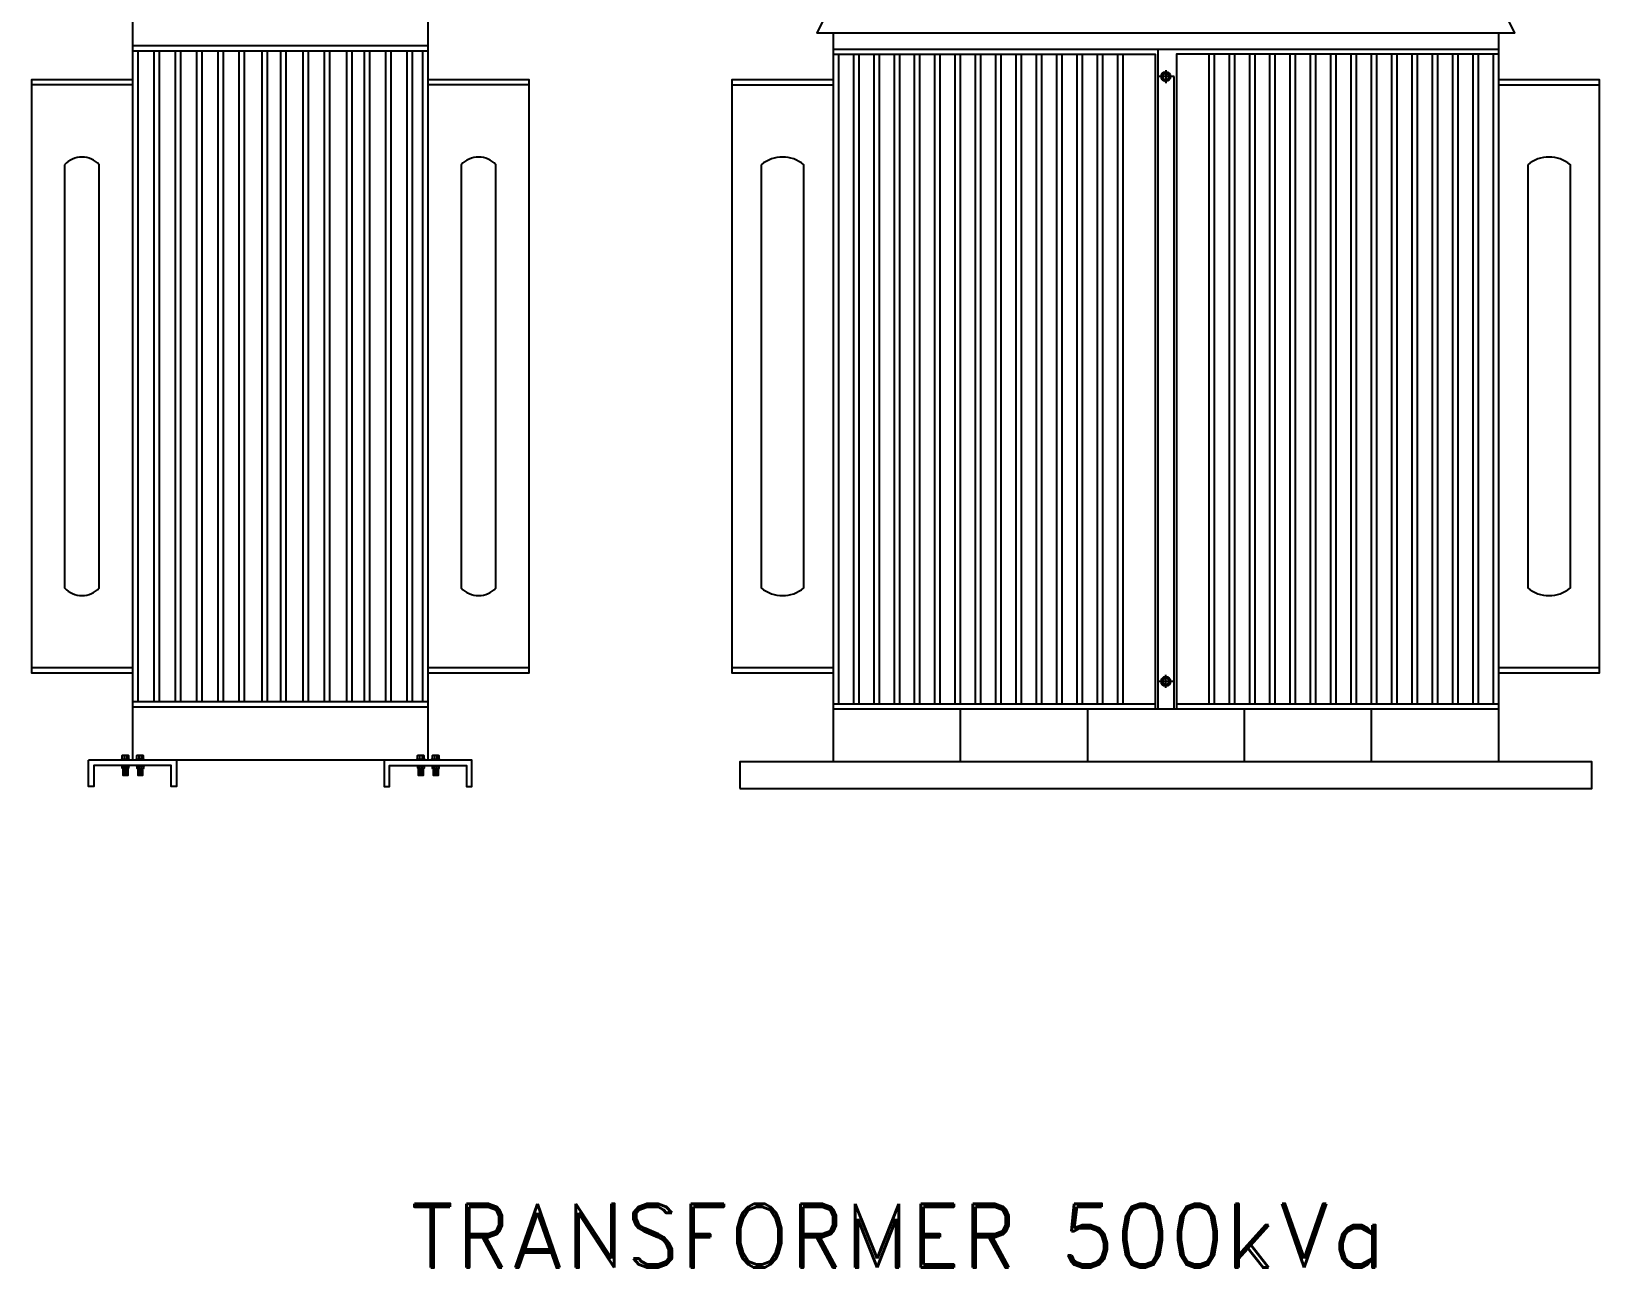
# Model space of a CAD drawing. Header units: millimetres. Extents: x 20927 to 53748, y 38421 to 54891.
# Drawn here: x 42715 to 45661, y 50584 to 52906 of the extents above; entities that cross this region are included whole.
import ezdxf
from ezdxf.enums import TextEntityAlignment as Align

# ---------------------------------------------------------------- set-up
doc = ezdxf.new("R2010")
doc.units = ezdxf.units.MM
doc.linetypes.add('CENTERX2', pattern=[101.6, 63.5, -12.7, 12.7, -12.7])
doc.layers.add('Btrans.', color=2, linetype='Continuous')
doc.layers.add('HIGHT', color=8, linetype='Continuous')
doc.styles.add('tx1', font='romand.shx')

msp = doc.modelspace()

# ---------------------------------------------------------------- linework, layer by layer
at = {"layer": 'Btrans.'}
for p, q in [((42905.4, 52939.2), (42905.4, 51537.5)), ((43460.4, 52939.2), (43460.4, 51537.5)), ((44221.4, 52903), (44221.4, 51533.8)), ((45471.4, 52903), (45471.4, 51533.8)), ((43460.4, 52879.2), (42905.4, 52879.2)), ((43460.4, 52869.2), (42905.4, 52869.2)), ((44221.4, 52873), (45471.4, 52873)), ((44831.4, 52873), (44831.4, 51633.7)), ((42905.4, 52805.4), (42715.4, 52805.4)), ((43650.4, 52805.4), (43460.4, 52805.4)), ((44861.4, 52821.2), (44861.4, 51633.7)), ((42715.4, 51711), (42905.4, 51711)), ((43460.4, 51711), (43650.4, 51711)), ((44031.4, 51711), (44221.4, 51711)), ((45471.4, 51711), (45661.4, 51711)), ((42905.4, 51647.5), (43460.4, 51647.5)), ((42905.4, 51637.5), (43460.4, 51637.5)), ((44221.4, 51643.3), (44826.4, 51643.3)), ((44221.4, 51633.7), (45471.4, 51633.7)), ((44460.4, 51633.7), (44460.4, 51533.8)), ((44699.4, 51633.7), (44699.4, 51533.8)), ((44866.4, 51643.3), (45471.4, 51643.3)), ((44993.4, 51633.7), (44993.4, 51533.8)), ((45232.4, 51633.7), (45232.4, 51533.8))]:
    msp.add_line(p, q, dxfattribs=at)
for points in [[(45486.9, 52931.9), (45501.4, 52903), (44191.4, 52903), (44205.8, 52931.9)], [(42905.4, 52815.4), (42715.4, 52815.4), (42715.4, 51701), (42905.4, 51701)], [(43460.4, 51701), (43650.4, 51701), (43650.4, 52815.4), (43460.4, 52815.4)], [(44221.4, 52815.4), (44031.4, 52815.4), (44031.4, 51701), (44221.4, 51701)], [(44031.4, 52805.4), (44221.4, 52805.4)], [(45471.4, 51701), (45661.4, 51701), (45661.4, 52815.4), (45471.4, 52815.4)], [(45471.4, 52805.4), (45661.4, 52805.4)], [(43377.9, 51537.5), (43377.9, 51487.5), (43387.9, 51487.5), (43387.9, 51527.5), (43532.9, 51527.5), (43532.9, 51487.5), (43542.9, 51487.5), (43542.9, 51537.5), (42822.9, 51537.5)], [(42987.9, 51537.5), (42987.9, 51487.5), (42977.9, 51487.5), (42977.9, 51527.5), (42832.9, 51527.5), (42832.9, 51487.5), (42822.9, 51487.5), (42822.9, 51537.5)]]:
    msp.add_lwpolyline(points, dxfattribs=at)
msp.add_lwpolyline([(44046.4, 51483.8), (45646.4, 51483.8), (45646.4, 51533.8), (44046.4, 51533.8)], close=True, dxfattribs=at)
at = {"layer": 'HIGHT'}
for p, q in [((42915.4, 52869.2), (42915.4, 51647.2)), ((42945.4, 52869.2), (42945.4, 51647.2)), ((42955.4, 52869.2), (42955.4, 51647.2)), ((42985.4, 52869.2), (42985.4, 51647.2)), ((42995.4, 52869.2), (42995.4, 51647.2)), ((43025.4, 52869.2), (43025.4, 51647.2)), ((43035.4, 52869.2), (43035.4, 51647.2)), ((43065.4, 52869.2), (43065.4, 51647.2)), ((43075.4, 52869.2), (43075.4, 51647.2)), ((43105.4, 52869.2), (43105.4, 51647.2)), ((43115.4, 52869.2), (43115.4, 51647.2)), ((43148.4, 52869.2), (43148.4, 51647.2)), ((43158.4, 52869.2), (43158.4, 51647.2)), ((43183.3, 52870.3), (43183.3, 51648.2)), ((43193.3, 52870.3), (43193.3, 51648.2)), ((43225.4, 52869.2), (43225.4, 51647.2)), ((43235.4, 52869.2), (43235.4, 51647.2)), ((43265.4, 52869.2), (43265.4, 51647.2)), ((43275.4, 52869.2), (43275.4, 51647.2)), ((43307.4, 52869.2), (43307.4, 51647.2)), ((43317.4, 52869.2), (43317.4, 51647.2)), ((43340.4, 52869.2), (43340.4, 51647.2)), ((43350.4, 52869.2), (43350.4, 51647.2)), ((43380.4, 52869.2), (43380.4, 51647.2)), ((43390.4, 52869.2), (43390.4, 51647.2)), ((43420.4, 52869.2), (43420.4, 51647.2)), ((43430.4, 52869.2), (43430.4, 51647.2)), ((43450.4, 52869.2), (43450.4, 51647.2)), ((44231.4, 52863), (44231.4, 51643.3)), ((44259.5, 52863), (44259.5, 51643.3)), ((44269.5, 52863), (44269.5, 51643.3)), ((44297.7, 52863), (44297.7, 51643.3)), ((44307.7, 52863), (44307.7, 51643.3)), ((44335.9, 52863), (44335.9, 51643.3)), ((44345.9, 52863), (44345.9, 51643.3)), ((44374, 52863), (44374, 51643.3)), ((44384, 52863), (44384, 51643.3)), ((44412.2, 52863), (44412.2, 51643.3)), ((44422.2, 52863), (44422.2, 51643.3)), ((44450.4, 52863), (44450.4, 51643.3)), ((44460.4, 52863), (44460.4, 51643.3)), ((44488.5, 52863), (44488.5, 51643.3)), ((44498.5, 52863), (44498.5, 51643.3)), ((44526.7, 52863), (44526.7, 51643.3)), ((44536.7, 52863), (44536.7, 51643.3)), ((44564.9, 52863), (44564.9, 51643.3)), ((44574.9, 52863), (44574.9, 51643.3)), ((44603, 52863), (44603, 51643.3)), ((44613, 52863), (44613, 51643.3)), ((44641.2, 52863), (44641.2, 51643.3)), ((44651.2, 52863), (44651.2, 51643.3)), ((44679.4, 52863), (44679.4, 51643.3)), ((44689.4, 52863), (44689.4, 51643.3)), ((44717.5, 52863), (44717.5, 51643.3)), ((44727.5, 52863), (44727.5, 51643.3)), ((44755.7, 52863), (44755.7, 51643.3)), ((44765.7, 52863), (44765.7, 51643.3)), ((44927, 52863), (44927, 51643.3)), ((44937, 52863), (44937, 51643.3)), ((44965.2, 52863), (44965.2, 51643.3)), ((44975.2, 52863), (44975.2, 51643.3)), ((45003.4, 52863), (45003.4, 51643.3)), ((45013.4, 52863), (45013.4, 51643.3)), ((45041.5, 52863), (45041.5, 51643.3)), ((45051.5, 52863), (45051.5, 51643.3)), ((45079.7, 52863), (45079.7, 51643.3)), ((45089.7, 52863), (45089.7, 51643.3)), ((45117.9, 52863), (45117.9, 51643.3)), ((45127.9, 52863), (45127.9, 51643.3)), ((45156, 52863), (45156, 51643.3)), ((45166, 52863), (45166, 51643.3)), ((45194.2, 52863), (45194.2, 51643.3)), ((45204.2, 52863), (45204.2, 51643.3)), ((45232.4, 52863), (45232.4, 51643.3)), ((45242.4, 52863), (45242.4, 51643.3)), ((45270.5, 52863), (45270.5, 51643.3)), ((45280.5, 52863), (45280.5, 51643.3)), ((45308.7, 52863), (45308.7, 51643.3)), ((45318.7, 52863), (45318.7, 51643.3)), ((45346.9, 52863), (45346.9, 51643.3)), ((45356.9, 52863), (45356.9, 51643.3)), ((45385, 52863), (45385, 51643.3)), ((45395, 52863), (45395, 51643.3)), ((45423.2, 52863), (45423.2, 51643.3)), ((45433.2, 52863), (45433.2, 51643.3)), ((45461.4, 52863), (45461.4, 51643.3)), ((42889.7, 51540.1), (42889, 51539.3)), ((42894.2, 51540.1), (42894.9, 51539.3)), ((42894.4, 51525.3), (42895.1, 51526)), ((42916.6, 51546.7), (42917.4, 51545.9)), ((42917.8, 51525.2), (42918.6, 51525.9)), ((42921, 51546.7), (42921.8, 51545.9)), ((43444.7, 51540.1), (43444, 51539.3)), ((43445, 51525.3), (43445.7, 51526)), ((43449.2, 51540.1), (43449.9, 51539.3)), ((43471.6, 51546.7), (43472.4, 51545.9)), ((43472.8, 51525.2), (43473.6, 51525.9)), ((43476, 51546.7), (43476.8, 51545.9)), ((42896.5, 51520.7), (42887.8, 51520.7)), ((42896.5, 51519.4), (42887.8, 51519.4)), ((42896.5, 51518), (42887.8, 51518)), ((42896.5, 51516.7), (42887.8, 51516.7)), ((42896.5, 51515.4), (42887.8, 51515.4)), ((42896.5, 51514), (42887.8, 51514)), ((42896.5, 51512.7), (42887.8, 51512.7)), ((42896.5, 51511.3), (42887.8, 51511.3)), ((42896.5, 51510), (42887.8, 51510)), ((42890, 51522), (42890, 51525.3)), ((42895.1, 51521.3), (42894.4, 51522)), ((42924.3, 51520.6), (42915.7, 51520.6)), ((42924.3, 51519.3), (42915.7, 51519.3)), ((42924.3, 51517.9), (42915.7, 51517.9)), ((42924.3, 51516.6), (42915.7, 51516.6)), ((42924.3, 51515.2), (42915.7, 51515.2)), ((42924.3, 51513.9), (42915.7, 51513.9)), ((42924.3, 51512.6), (42915.7, 51512.6)), ((42924.3, 51511.2), (42915.7, 51511.2)), ((42924.3, 51509.9), (42915.7, 51509.9)), ((42918.6, 51521.2), (42917.8, 51521.9)), ((42922.2, 51521.9), (42922.2, 51525.2)), ((43451.5, 51520.7), (43442.8, 51520.7)), ((43451.5, 51519.4), (43442.8, 51519.4)), ((43451.5, 51518), (43442.8, 51518)), ((43451.5, 51516.7), (43442.8, 51516.7)), ((43451.5, 51515.4), (43442.8, 51515.4)), ((43451.5, 51514), (43442.8, 51514)), ((43451.5, 51512.7), (43442.8, 51512.7)), ((43451.5, 51511.3), (43442.8, 51511.3)), ((43451.5, 51510), (43442.8, 51510)), ((43445.7, 51521.3), (43445, 51522)), ((43449.4, 51522), (43449.4, 51525.3)), ((43479.3, 51520.6), (43470.7, 51520.6)), ((43479.3, 51519.3), (43470.7, 51519.3)), ((43479.3, 51517.9), (43470.7, 51517.9)), ((43479.3, 51516.6), (43470.7, 51516.6)), ((43479.3, 51515.2), (43470.7, 51515.2)), ((43479.3, 51513.9), (43470.7, 51513.9)), ((43479.3, 51512.6), (43470.7, 51512.6)), ((43479.3, 51511.2), (43470.7, 51511.2)), ((43479.3, 51509.9), (43470.7, 51509.9)), ((43473.6, 51521.2), (43472.8, 51521.9)), ((43477.2, 51521.9), (43477.2, 51525.2))]:
    msp.add_line(p, q, dxfattribs=at)
at = {"layer": 'HIGHT', "linetype": 'CENTERX2'}
for p, q in [((44846.4, 52833.1), (44846.4, 52808.6)), ((44861.9, 52821.2), (44833.3, 52821.2)), ((44861.9, 51685.2), (44833.3, 51685.2)), ((44846.4, 51673.3), (44846.4, 51697.7))]:
    msp.add_line(p, q, dxfattribs=at)
at = {"layer": 'HIGHT'}
for points in [[(44221.4, 52863), (44826.4, 52863), (44826.4, 51633.7)], [(45471.4, 52863), (44866.4, 52863), (44866.4, 51633.7)], [(42886.7, 51539.3), (42886, 51540.1), (42886, 51545.9), (42886.7, 51546.7), (42897.2, 51546.7), (42897.9, 51545.9), (42897.9, 51540.1), (42897.2, 51539.3)], [(42897.4, 51526), (42898.1, 51525.3), (42898.1, 51522), (42897.4, 51521.3), (42887, 51521.3), (42886.2, 51522), (42886.2, 51525.3), (42887, 51526)], [(42889, 51546.7), (42889.7, 51545.9), (42890.5, 51546.7)], [(42889.2, 51526), (42890, 51525.3), (42890.7, 51526)], [(42889.7, 51545.9), (42889.7, 51540.1), (42890.5, 51539.3)], [(42893.4, 51546.7), (42894.2, 51545.9), (42894.9, 51546.7)], [(42894.2, 51545.9), (42894.2, 51540.1), (42893.4, 51539.3)], [(42893.6, 51521.3), (42894.4, 51522), (42894.4, 51525.3), (42893.6, 51526)], [(42914.4, 51539.3), (42913.6, 51540.1), (42913.6, 51545.9), (42914.4, 51546.7), (42924.8, 51546.7), (42925.5, 51545.9), (42925.5, 51540.1), (42924.8, 51539.3)], [(42925.2, 51525.9), (42926, 51525.2), (42926, 51521.9), (42925.2, 51521.2), (42914.8, 51521.2), (42914.1, 51521.9), (42914.1, 51525.2), (42914.8, 51525.9)], [(42918.1, 51539.3), (42917.4, 51540.1), (42916.6, 51539.3)], [(42917.1, 51521.2), (42917.8, 51521.9), (42917.8, 51525.2), (42917.1, 51525.9)], [(42918.1, 51546.7), (42917.4, 51545.9), (42917.4, 51540.1)], [(42921, 51539.3), (42921.8, 51540.1), (42922.5, 51539.3)], [(42921.5, 51525.9), (42922.2, 51525.2), (42923, 51525.9)], [(42922.5, 51546.7), (42921.8, 51545.9), (42921.8, 51540.1)], [(43441.7, 51539.3), (43441, 51540.1), (43441, 51545.9), (43441.7, 51546.7), (43452.2, 51546.7), (43452.9, 51545.9), (43452.9, 51540.1), (43452.2, 51539.3)], [(43452.4, 51526), (43453.1, 51525.3), (43453.1, 51522), (43452.4, 51521.3), (43442, 51521.3), (43441.2, 51522), (43441.2, 51525.3), (43442, 51526)], [(43444, 51546.7), (43444.7, 51545.9), (43445.5, 51546.7)], [(43444.2, 51521.3), (43445, 51522), (43445, 51525.3), (43444.2, 51526)], [(43444.7, 51545.9), (43444.7, 51540.1), (43445.5, 51539.3)], [(43448.4, 51546.7), (43449.2, 51545.9), (43449.9, 51546.7)], [(43449.2, 51545.9), (43449.2, 51540.1), (43448.4, 51539.3)], [(43448.6, 51526), (43449.4, 51525.3), (43450.1, 51526)], [(43469.4, 51539.3), (43468.6, 51540.1), (43468.6, 51545.9), (43469.4, 51546.7), (43479.8, 51546.7), (43480.5, 51545.9), (43480.5, 51540.1), (43479.8, 51539.3)], [(43480.2, 51525.9), (43481, 51525.2), (43481, 51521.9), (43480.2, 51521.2), (43469.8, 51521.2), (43469.1, 51521.9), (43469.1, 51525.2), (43469.8, 51525.9)], [(43473.1, 51539.3), (43472.4, 51540.1), (43471.6, 51539.3)], [(43472.1, 51521.2), (43472.8, 51521.9), (43472.8, 51525.2), (43472.1, 51525.9)], [(43473.1, 51546.7), (43472.4, 51545.9), (43472.4, 51540.1)], [(43476, 51539.3), (43476.8, 51540.1), (43477.5, 51539.3)], [(43476.5, 51525.9), (43477.2, 51525.2), (43478, 51525.9)], [(43477.5, 51546.7), (43476.8, 51545.9), (43476.8, 51540.1)], [(42896.5, 51521.3), (42896.5, 51508.7), (42887.8, 51508.7), (42887.8, 51521.3)], [(42890.7, 51521.3), (42890, 51522), (42889.2, 51521.3)], [(42924.3, 51521.2), (42924.3, 51508.5), (42915.7, 51508.5), (42915.7, 51521.2)], [(42923, 51521.2), (42922.2, 51521.9), (42921.5, 51521.2)], [(43451.5, 51521.3), (43451.5, 51508.7), (43442.8, 51508.7), (43442.8, 51521.3)], [(43450.1, 51521.3), (43449.4, 51522), (43448.6, 51521.3)], [(43479.3, 51521.2), (43479.3, 51508.5), (43470.7, 51508.5), (43470.7, 51521.2)], [(43478, 51521.2), (43477.2, 51521.9), (43476.5, 51521.2)]]:
    msp.add_lwpolyline(points, dxfattribs=at)
for points in [[(44846.4, 52812.2), (44854.1, 52816.7), (44854.1, 52825.7), (44846.4, 52830.1), (44838.6, 52825.7), (44838.6, 52816.7)], [(44846.4, 51694.1), (44854.1, 51689.6), (44854.1, 51680.7), (44846.4, 51676.2), (44838.6, 51680.7), (44838.6, 51689.6)]]:
    msp.add_lwpolyline(points, close=True, dxfattribs=at)
for points in [[(42777.9, 52655.7), (42777.9, 51860.7, 0.442355), (42842.9, 51860.7), (42842.9, 52655.7, 0.442355)], [(43522.9, 52655.7), (43522.9, 51860.7, 0.442355), (43587.9, 51860.7), (43587.9, 52655.7, 0.442355)], [(44086.4, 52655.7), (44086.4, 51860.7, 0.359413), (44166.4, 51860.7), (44166.4, 52655.7, 0.359413)], [(45526.4, 52655.7), (45526.4, 51860.7, 0.359413), (45606.4, 51860.7), (45606.4, 52655.7, 0.359413)], [(42898.7, 51539.3, -0.940941), (42898.7, 51537.5), (42885.2, 51537.5, -0.940941), (42885.2, 51539.3)], [(42898.9, 51526, 1.149236), (42898.9, 51527.5), (42885.4, 51527.5, 1.149236), (42885.4, 51526)], [(42926.3, 51537.5), (42912.8, 51537.5, -0.940941), (42912.8, 51539.3), (42926.3, 51539.3, -0.940941)], [(42926.8, 51527.4), (42913.3, 51527.4, 1.149236), (42913.3, 51525.9), (42926.8, 51525.9, 1.149236)], [(43453.7, 51539.3, -0.940941), (43453.7, 51537.5), (43440.2, 51537.5, -0.940941), (43440.2, 51539.3)], [(43453.9, 51526), (43440.4, 51526, -1.149236), (43440.4, 51527.5), (43453.9, 51527.5, -1.149236)], [(43481.3, 51537.5), (43467.8, 51537.5, -0.940941), (43467.8, 51539.3), (43481.3, 51539.3, -0.940941)], [(43481.8, 51525.9), (43468.3, 51525.9, -1.149236), (43468.3, 51527.4), (43481.8, 51527.4, -1.149236)]]:
    msp.add_lwpolyline(points, format="xyb", close=True, dxfattribs=at)
for centre, radius in [((44846.4, 52821.2), 8.95), ((44846.4, 52821.2), 5.9), ((44846.4, 51685.2), 8.95), ((44846.4, 51685.2), 5.9)]:
    msp.add_circle(centre, radius, dxfattribs=at)

# ---------------------------------------------------------------- texts
at = {"layer": 'Btrans.', "style": 'tx1'}
msp.add_text('TRANSFORMER 500kVa', height=120, dxfattribs=at).set_placement((44342.5, 50644), align=Align.MIDDLE_CENTER)

doc.saveas('drawing.dxf')
